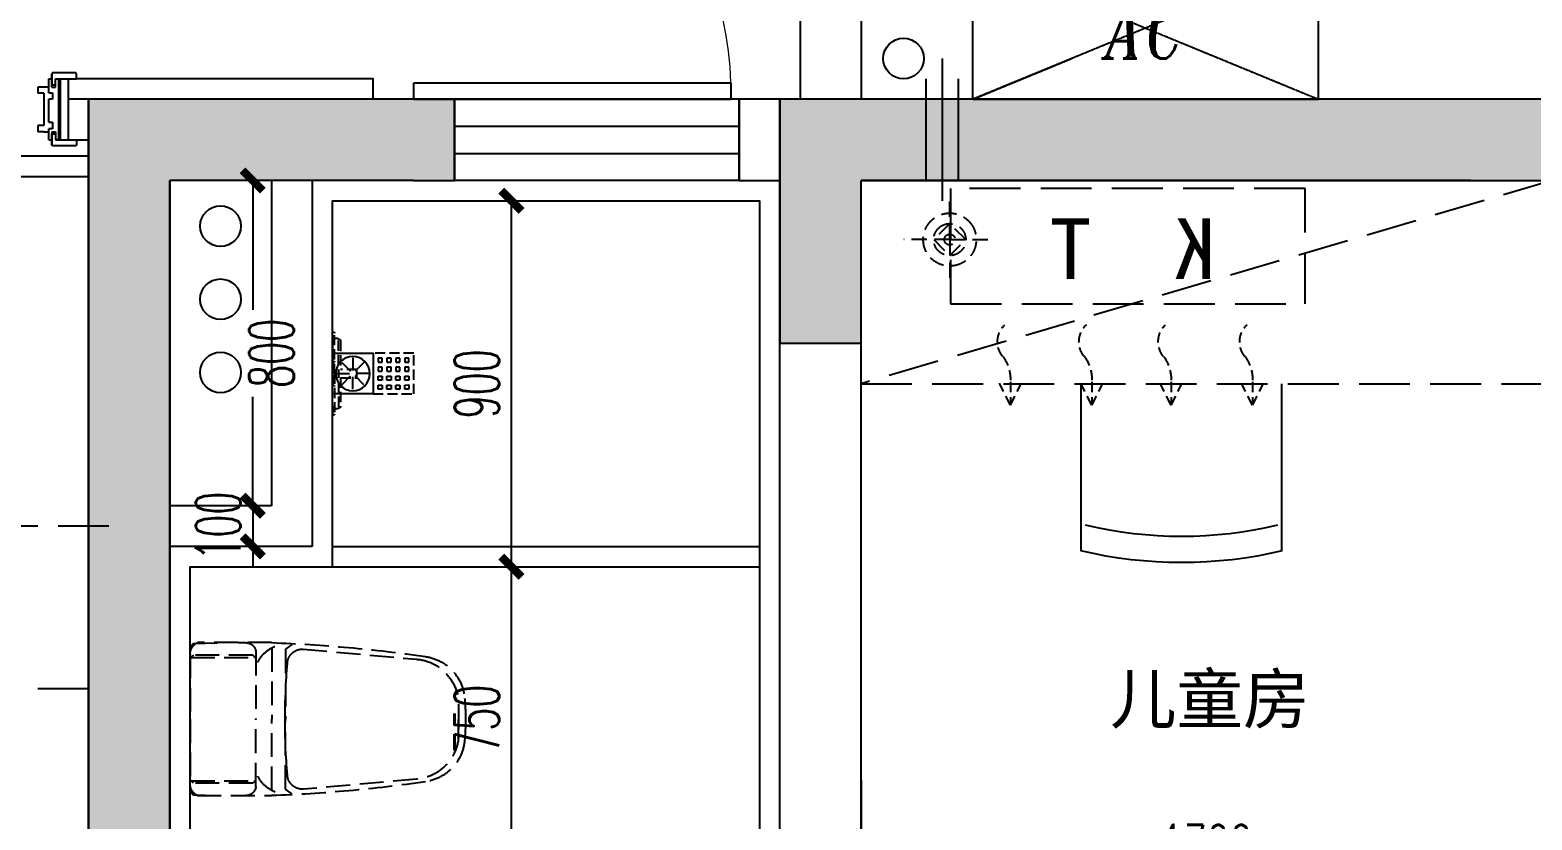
# Model space of a CAD drawing. Extents: x 184967 to 628822, y -100826 to 121332.
# Drawn here: x 397151 to 400844, y 10720 to 12664 of the extents above; entities that cross this region are included whole.
import ezdxf
from ezdxf.enums import TextEntityAlignment as Align

# ---------------------------------------------------------------- set-up
doc = ezdxf.new("R2010")
doc.units = 0
doc.header["$MEASUREMENT"] = 0
for name, pattern in [('__DASH', [0.35, 0.25, -0.1]), ('DASH', [0.35, 0.25, -0.1]), ('DASHED2', [0.375, 0.25, -0.125]), ('HIDDEN', [0.375, 0.25, -0.125])]:
    doc.linetypes.add(name, pattern=pattern)
for name, color, linetype in [('0-完成面', 47, 'Continuous'), ('0-活动家具', 55, 'Continuous'), ('E-空调', 51, 'Continuous'), ('E03-地漏', 6, 'Continuous'), ('KT', 8, 'DASH'), ('P10-固定家具', 51, 'Continuous'), ('P11-平面门套', 47, 'Continuous'), ('P11-平面门扇', 47, 'Continuous'), ('P13-文字说明', 52, 'Continuous'), ('VPIPE-废水', 31, 'TG_F'), ('VPIPE-污水', 2, 'DASH'), ('VPIPE-通气', 7, 'TG_T'), ('VPIPE-雨水', 4, 'TG_Y'), ('WALL', 145, 'Continuous'), ('WINDOW', 141, 'Continuous'), ('栏杆', 4, 'Continuous'), ('看线', 67, 'Continuous')]:
    doc.layers.add(name, color=color, linetype=linetype)
doc.layers.add('4#6#-col-2F~31F$0$COLU', color=7, linetype='Continuous', lineweight=0)
doc.layers.add('4#6#-col-2F~31F$0$COLU_HATCH', color=251, linetype='Continuous', lineweight=0)
doc.styles.add('ENGLISH', font='italict.shx')
doc.styles.add('TG_LINETYPE', font='GBXWXT', dxfattribs={"width": 0.7, "height": 3, "bigfont": 'GBCBIG'})
doc.styles.add('尺寸标注', font='txt.shx', dxfattribs={"width": 0.6, "height": 110})
doc.styles.add('文字标注', font='')
doc.styles.get('文字标注').set_extended_font_data('SimSun')
doc.linetypes.add('TG_F', pattern='A,3,-0.34,["F",TG_LINETYPE,S=0.1,R=0,X=-0.2,Y=-0.08],0', length=3.34)
doc.linetypes.add('TG_T', pattern='A,2,-0.3,["T",TG_LINETYPE,S=0.1,R=0,X=-0.23,Y=-0.1],0', length=2.3)
doc.linetypes.add('TG_Y', pattern='A,3,-0.34,["Y",TG_LINETYPE,S=0.1,R=0,X=-0.23,Y=-0.08],0', length=3.34)
doc.dimstyles.new('1-50', dxfattribs={"dimscale": 50, "dimtxt": 110, "dimasz": 1, "dimexe": 2, "dimexo": 2, "dimgap": 0.6, "dimtad": 1, "dimdec": 0, "dimrnd": 5, "dimtxsty": '尺寸标注', "dimblk": 'ARCHTICK', "dimcen": 2.5, "dimclrd": 251, "dimclre": 251, "dimclrt": 50, "dimadec": 0, "dimazin": 0, "dimtfac": 1, "dimtdec": 0, "dimtix": 1, "dimtmove": 2, "dimatfit": 3, "dimldrblk": 'DOT', "dimfxl": 0, "dimarcsym": 0})

# ---------------------------------------------------------------- blocks, each defined once
blk = doc.blocks.new('A$C45F771E5')
at = {"linetype": 'DASH', "ltscale": 250}
for p, q in [((0.00102550160399062, 409.3513456922281), (8.92933470659217, 421.6176398677542)), ((1.01831458255765, 223.8478525753016), (1.018314582674065, 393.4956126295146)), ((20.00429553250433, 423.8478525753017), (213.6609417224827, 423.8478525751271)), ((266.7361278903263, 418.9728137101046), (249.9953908509051, 406.7065195345785)), ((10.18263413538251, 391.407680940514), (2.401482614886746, 384.2809032741259)), ((1.01831458255765, 54.20009251796475), (1.01831458255765, 223.8478525753016)), ((10.18263413521345, 56.28802420683974), (2.401482614601263, 63.41480187340241)), ((0.001025501434924081, 38.34435945530021), (8.92933470630669, 26.07806527954128)), ((213.660941722308, 23.84785257223595), (20.00429553232971, 23.84785257223595))]:
    blk.add_line(p, q, dxfattribs=at)
at = {"color": 251, "linetype": 'DASH', "ltscale": 250}
for p, q in [((8.92933470659217, 421.6176398677542), (94.86496239268482, 423.8478525752342)), ((172.9881622440533, 400.4303954344265), (172.9881622440007, 223.8478525751852)), ((214.2818844082358, 410.0518634527106), (214.2818844082358, 223.8478525751852)), ((249.9953908509051, 406.7065195345785), (249.9953908508469, 223.8478525751852)), ((2.61763070590122, 385.144780722903), (171.2091870635866, 385.1447807227285)), ((164.724924087839, 391.407680940514), (10.18263413538251, 391.407680940514)), ((172.0737794267132, 383.2011186058423), (164.724924087839, 391.407680940514)), ((702.8442899930574, 279.2833265614313), (702.8442899929984, 223.8478525488442)), ((172.9881622438843, 47.26530971304345), (172.9881622440007, 223.8478525751852)), ((214.2818844081194, 37.64384169465231), (214.2818844082358, 223.8478525751852)), ((249.9953908508469, 40.98918561266802), (249.9953908508469, 223.8478525751852)), ((2.617630705732153, 62.55092442474165), (171.2091870634176, 62.55092442474165)), ((164.7249240876699, 56.28802420689792), (10.18263413521345, 56.28802420683974)), ((172.0737794265442, 64.49458654174418), (164.7249240876699, 56.28802420689792)), ((266.7361278900935, 28.7228914371419), (249.9953908508469, 40.98918561266802)), ((8.92933470630669, 26.07806527954128), (94.86496239251572, 23.84785257223595)), ((127.2302854773297, 23.84785257223595), (146.2030548807524, 23.84785257223595))]:
    blk.add_line(p, q, dxfattribs=at)
for points in [[(0.00102550160399062, 409.3513456922281), (8.92933470659217, 421.6176398677542), (94.86496239268482, 423.8478525752342)], [(214.2818844082358, 410.0518634527106), (214.2818844082358, 223.8478525751852)], [(266.7361278903263, 418.9728137101046), (249.9953908509051, 406.7065195345785), (249.9953908508469, 223.8478525751852)], [(172.0737794267132, 383.2011186058423), (164.724924087839, 391.407680940514), (10.18263413538251, 391.407680940514), (2.401482614886746, 384.2809032741259)], [(2.61763070590122, 385.144780722903), (171.2091870635866, 385.1447807227285)], [(214.2818844081194, 37.64384169465231), (214.2818844082358, 223.8478525751852)], [(266.7361278900935, 28.7228914371419), (249.9953908508469, 40.98918561266802), (249.9953908508469, 223.8478525751852)], [(172.0737794265442, 64.49458654174418), (164.7249240876699, 56.28802420689792), (10.18263413521345, 56.28802420683974), (2.401482614601263, 63.41480187340241)], [(2.617630705732153, 62.55092442474165), (171.2091870634176, 62.55092442474165)], [(0.001025501434924081, 38.34435945530021), (8.92933470630669, 26.07806527954128), (94.86496239251572, 23.84785257223595)]]:
    blk.add_lwpolyline(points, dxfattribs=at)
for points in [[(127.2302854775569, 423.8478525752342), (146.2030548809216, 423.8478525752342, -0.3754996374147732), (172.9881622440533, 400.4303954344265), (172.9881622440007, 223.8478525751852)], [(223.2102834875986, 414.5123385816113, 0.1885222321865349), (177.4524067208695, 372.1378994287807, -15.47106242147901)], [(249.1720840398047, 223.8478525751852, 0.01994155661742737), (255.0831698799448, 77.60918515224077, 0.4066722464521865), (296.4607791803137, 40.63386732225374), (593.525538256613, 67.18109501083313, 0.3883429625207723), (702.8442899929984, 186.704778586646), (702.8442899929984, 260.9909265198017, 0.3883429624818031), (593.5255382728024, 380.5146100941678), (296.4607791803137, 407.0618378247599)], [(127.2302854773297, 23.84785257223595), (146.2030548807524, 23.84785257223595, 0.3754996374147732), (172.9881622438843, 47.26530971304345), (172.9881622440007, 223.8478525751852)], [(223.2102834874822, 33.183366565868, -0.1885222321865349), (177.452406720753, 75.55780571846591, 15.47106242147901)]]:
    blk.add_lwpolyline(points, format="xyb", dxfattribs=at)
at = {"linetype": 'DASH', "ltscale": 250}
for centre, radius, start, end in [((34.77285025132005, 393.4956126295146), 33.75453566864599, 115.9462643292939, 180.0000000033351), ((81.54727861517506, -3282.670467726673), 3708.872076290801, 81.71209102201253, 87.9586362328264), ((598.8737855585706, 268.7202549612136), 120, 4.708614871515087, 81.7120910220123), ((-47.97566272504196, 215.4416321999431), 769.0399220295711, 0.62630108548336, 4.708614871515087), ((-47.97566272492553, 232.2540728983275), 769.0399220295761, 355.2913851290503, 359.373698914515), ((598.8737855592183, 178.975450143445), 120, 278.2879089717577, 355.2913851290503), ((34.77285025132005, 54.20009251796475), 33.7545356685915, 180.0000000033351, 244.0537356707062), ((81.54727901306143, 3730.366172811302), 3708.87207621372, 272.0413637610987, 278.2879089717581)]:
    blk.add_arc(centre, radius, start, end, dxfattribs=at)
at = {"color": 251, "linetype": 'DASH', "ltscale": 250}
for centre, radius, start, end in [((146.2030548809216, 396.8205953501654), 27.02725722512696, 7.675444633609972, 90), ((254.5271080249513, 334.802030780469), 85.64155923862576, 111.4490195279883, 154.1539204120492), ((294.7431819340272, 367.3442543554702), 39.75470509197115, 87.52377194218319, 176.0446162020167), ((2084.739244785531, 222.8915346462657), 1835.567409863138, 175.4004868372702, 179.970149295022), ((2084.739244355904, 224.8041704823966), 1835.567409433512, 180.0298507088602, 184.599513163269), ((146.2030548807524, 50.8751097973047), 27.02725722512696, 270, 352.3245553597796), ((254.5271080248349, 112.8936743668357), 85.64155923862576, 205.8460795909292, 248.5509804720116), ((294.7431819339108, 80.35145079177639), 39.75470509207925, 183.9553837979833, 272.4762280311253)]:
    blk.add_arc(centre, radius, start, end, dxfattribs=at)
blk = doc.blocks.new('deng')
at = {"color": 250, "linetype": 'DASHED2', "ltscale": 300}
for p, q in [((1628282.743053535, -1554872.866509916), (1628282.743053535, -1554652.270308289)), ((1628282.743053535, -1554794.155024181), (1628204.0315678, -1554872.866509916)), ((1628361.454539269, -1554872.866509916), (1628282.743053535, -1554794.155024181)), ((1628282.743053535, -1554872.866509916), (1628056.05881967, -1554872.866509916)), ((1628204.0315678, -1554872.866509916), (1628282.743053535, -1554951.577995651)), ((1628282.743053535, -1554872.866509916), (1628282.743053535, -1555092.746210995)), ((1628282.743053535, -1554951.577995651), (1628361.454539269, -1554872.866509916)), ((1628282.743053535, -1554872.866509916), (1628496.717470927, -1554872.866509916))]:
    blk.add_line(p, q, dxfattribs=at)
for major_axis, ratio, start_param, end_param in [((-55.65742532045987, 55.65742532045989), 0.9999999999969932, 4.71238898038482, 10.99557428756441), ((-26.4394873578456, -1.388866266762292), 0.9999999999757856, 4.701327179111829, 10.98451248629141)]:
    blk.add_ellipse((1628282.743053535, -1554872.866509916), major_axis=major_axis, ratio=ratio, start_param=start_param, end_param=end_param, dxfattribs=at)
blk.add_open_spline([(1628374.90000942, -1554780.70955403), (1628371.321232587, -1554777.130777197), (1628367.533766648, -1554773.760711432), (1628356.884107929, -1554765.342566018), (1628349.686129, -1554760.719645915), (1628334.52738818, -1554752.963727866), (1628326.56699828, -1554749.830920247), (1628310.188160586, -1554745.175239434), (1628301.770114724, -1554743.652480489), (1628284.798226433, -1554742.275274672), (1628276.244800488, -1554742.420861596), (1628259.329612184, -1554744.374855625), (1628250.968264917, -1554746.18321478), (1628234.757356486, -1554751.393602085), (1628226.908193131, -1554754.795502374), (1628212.022181858, -1554763.062808851), (1628204.985699236, -1554767.928012163), (1628191.994480134, -1554778.93573283), (1628186.040062454, -1554785.07798006), (1628175.440990448, -1554798.404696108), (1628170.79659622, -1554805.588837893), (1628162.99544544, -1554820.724350258), (1628159.838880327, -1554828.675349417), (1628155.134309485, -1554845.040211201), (1628153.586419204, -1554853.453672239), (1628152.158537761, -1554870.421372219), (1628152.278581637, -1554878.97519478), (1628154.182054505, -1554895.896142717), (1628155.965436787, -1554904.262852858), (1628161.127391546, -1554920.489248363), (1628164.50583735, -1554928.348535537), (1628172.728654083, -1554943.259168421), (1628177.572823227, -1554950.31014823), (1628188.541700194, -1554963.334180866), (1628194.666138845, -1554969.306914089), (1628207.961144328, -1554979.945735322), (1628215.131384905, -1554984.61156226), (1628230.243533843, -1554992.457876203), (1628238.185071357, -1554995.638170663), (1628254.535811298, -1555000.391589581), (1628262.944612483, -1555001.964597393), (1628279.907972842, -1555003.443141729), (1628288.462115742, -1555003.348641971), (1628305.388672418, -1555001.495707238), (1628313.760670823, -1554999.737317733), (1628330.002408703, -1554994.623841553), (1628337.871749612, -1554991.268880361), (1628352.806871141, -1554983.090626699), (1628359.872285258, -1554978.26753492), (1628372.929015286, -1554967.337599468), (1628378.92001079, -1554961.231024011), (1628389.598486379, -1554947.967847652), (1628394.285704418, -1554940.811572224), (1628402.177111555, -1554925.722921475), (1628405.381107001, -1554917.790916424), (1628410.183331607, -1554901.454444135), (1628411.781442923, -1554893.050377788), (1628413.310636967, -1554876.091508321), (1628413.241682171, -1554867.537121366), (1628411.439302096, -1554850.605106893), (1628409.705921047, -1554842.227894882), (1628404.640969045, -1554825.970959462), (1628401.309522384, -1554818.091634993), (1628393.175904723, -1554803.132158004), (1628388.37393332, -1554796.052372585), (1628380.388246329, -1554786.454710834), (1628377.708359482, -1554783.517904093), (1628374.90000942, -1554780.70955403)], degree=3, knots=[3.141592653589664, 3.141592653589664, 3.141592653589664, 3.141592653589664, 3.258093143385254, 3.258093143385254, 3.454069406367085, 3.454069406367085, 3.650045669348916, 3.650045669348916, 3.846021932330748, 3.846021932330748, 4.041998195312579, 4.041998195312579, 4.237974458294411, 4.237974458294411, 4.433950721276243, 4.433950721276243, 4.629926984258074, 4.629926984258074, 4.825903247239906, 4.825903247239906, 5.021879510221738, 5.021879510221738, 5.21785577320357, 5.21785577320357, 5.413832036185402, 5.413832036185402, 5.609808299167233, 5.609808299167233, 5.805784562149065, 5.805784562149065, 6.001760825130897, 6.001760825130897, 6.197737088112729, 6.197737088112729, 6.393713351094561, 6.393713351094561, 6.589689614076392, 6.589689614076392, 6.785665877058224, 6.785665877058224, 6.981642140040056, 6.981642140040056, 7.177618403021888, 7.177618403021888, 7.373594666003719, 7.373594666003719, 7.569570928985551, 7.569570928985551, 7.765547191967383, 7.765547191967383, 7.961523454949215, 7.961523454949215, 8.157499717931046, 8.157499717931046, 8.353475980912878, 8.353475980912878, 8.54945224389471, 8.54945224389471, 8.745428506876541, 8.745428506876541, 8.941404769858373, 8.941404769858373, 9.137381032840205, 9.137381032840205, 9.333357295822037, 9.333357295822037, 9.424777960769251, 9.424777960769251, 9.424777960769251, 9.424777960769251], dxfattribs=at)
blk = doc.blocks.new('dawdsfds')
at = {"ltscale": 500}
for p, q in [((-223545.947689596, -57062.6192949742, -4141.938608979006), (-223134.8256007949, -57062.61929507025, -4141.938608979006)), ((-223545.947689596, -57555.47482164921, -4141.938608979006), (-223134.8256009942, -57555.4748217442, -4141.938608979006))]:
    blk.add_line(p, q, dxfattribs=at)
for centre, radius, start, end in [((-224180.9939929949, -57310.11929482618, -4141.938608979006), 1075.04630350759, 346.6898200161614, 13.31017995957376), ((-224184.4425968951, -57310.11929482525, -4141.938608979006), 1014.32824072812, 346.543480905311, 13.45651908417373)]:
    blk.add_arc(centre, radius, start, end, dxfattribs=at)
blk = doc.blocks.new('dfgdf')
at = {"linetype": 'DASH', "ltscale": 100}
for p, q in [((78687.68891884388, 2714.935196453684), (78707.68891882898, 2714.935196696178)), ((78687.68891930641, 2674.93519646486), (78687.68891884388, 2714.935196453684)), ((78707.68891882898, 2714.935196696178), (78707.68891929151, 2674.935196685001)), ((78697.4817121354, 2659.935196574406), (78597.47417833182, 2659.935195414211)), ((78611.10333409128, 2667.935195583014), (78611.10333415322, 2661.935195575563)), ((78612.68891937919, 2669.935195597682), (78612.68891937964, 2669.891789696041)), ((78687.68891930641, 2674.93519646486), (78617.68891930647, 2674.93519565554)), ((78697.4817121354, 2659.935196574406), (78797.48924594643, 2659.935197727035)), ((78777.68891929896, 2674.935197509221), (78707.68891929902, 2674.935196696177)), ((78782.68891936427, 2669.935197563355), (78782.68891936474, 2669.891791661714)), ((78784.2745046985, 2667.935197585473), (78784.27450477533, 2661.935197578023)), ((78595.88859303648, 2657.935195407111), (78595.88859304055, 2656.93519539966)), ((78618.47417838222, 2654.935195657054), (78597.47417838968, 2654.935195414211)), ((78618.47417838222, 2654.935195657054), (78666.70617240763, 2654.9351962148)), ((78668.70617235804, 2657.935196249142), (78668.70617236957, 2656.935196245417)), ((78726.25725196647, 2657.935196914572), (78726.25725196316, 2656.935196903396)), ((78776.48924600429, 2654.935197484193), (78728.25725199378, 2654.935196937739)), ((78776.48924600429, 2654.935197484193), (78797.48924600423, 2654.935197727035)), ((78799.48924595462, 2657.935197761377), (78799.48924597372, 2656.935197753926))]:
    blk.add_line(p, q, dxfattribs=at)
at = {"color": 250, "linetype": 'DASH', "ltscale": 100}
for p, q in [((78676.03410144037, 2669.935196326326), (78612.68891937172, 2669.935195608858)), ((78707.68891936427, 2669.935196699902), (78687.68891937919, 2669.935196479761)), ((78718.92932261412, 2669.93519681492), (78782.27450469023, 2669.935197547406))]:
    blk.add_line(p, q, dxfattribs=at)
at = {"color": 251, "linetype": 'DASH', "ltscale": 100}
blk.add_line((78668.70617236957, 2656.935196245417), (78726.25725196316, 2656.935196903396), dxfattribs=at)
at = {"linetype": 'DASH', "ltscale": 100}
blk.add_lwpolyline([(78747.68892127744, 2754.935196763116), (78647.68892127744, 2754.935195607577), (78647.68892012196, 2854.935195607577), (78747.6889201219, 2854.935196763116)], close=True, dxfattribs=at)
at = {"color": 250, "linetype": 'DASH', "ltscale": 100}
for points in [[(78659.68892037628, 2832.919650884556), (78669.68892037628, 2832.919651000157), (78669.68892026077, 2842.919651000157), (78659.68892026079, 2842.919650884672)], [(78659.68892063052, 2810.919650884672), (78669.68892063058, 2810.919651000157), (78669.68892051492, 2820.919651000157), (78659.68892051496, 2820.919650884673)], [(78681.68892037633, 2832.919651138924), (78691.68892037633, 2832.919651254409), (78691.68892026077, 2842.919651254408), (78681.68892026077, 2842.919651138924)], [(78681.68892063058, 2810.919651138924), (78691.68892063058, 2810.919651254408), (78691.68892051504, 2820.919651254408), (78681.68892051496, 2820.919651138924)], [(78713.68892037633, 2832.919651508659), (78703.68892037633, 2832.919651393059), (78703.68892026077, 2842.919651393059), (78713.68892026079, 2842.919651508659)], [(78713.68892063062, 2810.919651508659), (78703.68892063058, 2810.919651393059), (78703.68892051496, 2820.919651393058), (78713.68892051504, 2820.919651508659)], [(78735.68892037633, 2832.919651762911), (78725.68892037633, 2832.919651647309), (78725.68892026079, 2842.91965164731), (78735.68892026079, 2842.919651762793)], [(78735.68892063058, 2810.919651762795), (78725.68892063058, 2810.91965164731), (78725.68892051496, 2820.91965164731), (78735.68892051496, 2820.919651762793)], [(78659.68892088477, 2788.919650884673), (78669.68892088471, 2788.919651000157), (78669.68892076927, 2798.919651000157), (78659.68892076919, 2798.919650884673)], [(78659.68892113872, 2766.935195746111), (78669.68892113867, 2766.935195861712), (78669.68892102319, 2776.935195861713), (78659.68892102319, 2776.935195746228)], [(78681.68892088477, 2788.919651138924), (78691.68892088477, 2788.919651254408), (78691.68892076919, 2798.919651254408), (78681.68892076929, 2798.919651138924)], [(78681.68892113867, 2766.935196000479), (78691.68892113867, 2766.935196115964), (78691.68892102319, 2776.935196115963), (78681.68892102313, 2776.935196000481)], [(78713.68892088477, 2788.919651508659), (78703.68892088477, 2788.919651393058), (78703.68892076923, 2798.919651393058), (78713.68892076923, 2798.91965150866)], [(78713.68892113867, 2766.935196370214), (78703.68892113867, 2766.935196254614), (78703.68892102319, 2776.935196254614), (78713.68892102319, 2776.935196370214)], [(78735.68892088477, 2788.919651762793), (78725.68892088477, 2788.91965164731), (78725.68892076923, 2798.91965164731), (78735.68892076923, 2798.919651762795)], [(78735.68892113867, 2766.935196624349), (78725.68892113867, 2766.935196508748), (78725.68892102319, 2776.935196508865), (78735.68892102319, 2776.935196624349)]]:
    blk.add_lwpolyline(points, close=True, dxfattribs=at)
at = {"linetype": 'DASH', "ltscale": 100}
for centre, radius, start, end in [((78597.88859301413, 2657.935195430277), 1.999999999999999, 90.00000066034058, 180.0000006636755), ((78613.10333408372, 2667.935195621081), 1.999999999999999, 90.00000066367562, 180.0000006636755), ((78613.1033341531, 2661.935195613632), 1.999999999999999, 180.0000006636755, 270.0000006636756), ((78617.68891936427, 2669.935195659149), 4.999999999999999, 90.00000066034058, 180.0000006636755), ((78617.68891937906, 2669.935195659149), 4.999999999999999, 90.00000066367562, 180.0000006636755), ((78666.70617237294, 2657.935196233426), 1.999999999999999, 6.636756077999999e-07, 90.00000066034058), ((78728.25725195152, 2657.935196937739), 1.999999999999999, 90.00000066034058, 180.0000006636755), ((78777.68891936421, 2669.935197509222), 4.999999999999999, 6.636756077999999e-07, 90.00000066034058), ((78782.27450470594, 2667.935197577091), 1.999999999999999, 6.636756077999999e-07, 90.00000066034058), ((78782.27450477533, 2661.935197569758), 1.999999999999999, 270.0000006603405, 6.636756077999999e-07), ((78797.48924597699, 2657.93519773821), 1.999999999999999, 6.636756077999999e-07, 90.00000066034058), ((78597.888593048, 2656.935195441453), 1.999999999999999, 180.0000006636755, 270.0000006636756), ((78666.70617238447, 2656.935196225975), 1.999999999999999, 270.0000006603405, 6.636756077999999e-07), ((78728.2572519855, 2656.935196937739), 1.999999999999999, 180.0000006636755, 270.0000006603405), ((78797.48924596622, 2656.935197749386), 1.999999999999999, 270.0000006603405, 6.636756077999999e-07)]:
    blk.add_arc(centre, radius, start, end, dxfattribs=at)
blk = doc.blocks.new('A$C76680096')
at = {"color": 250, "ltscale": 10}
for p, q in [((22.77638892431792, 77.22383016908492), (44.35884866071865, 55.64137043268421)), ((50, 88.50021909340285), (50, 57.97801182488909)), ((77.2236110757403, 77.2238301690267), (55.64115133939775, 55.64137043268421)), ((11.5, 50.00021909340286), (42.02220726851374, 50.00021909340286)), ((22.77638892443434, 22.77660801760435), (44.35884866071865, 44.35906775388867)), ((50, 11.50021909340285), (50, 42.02242636168374)), ((77.22361107562388, 22.77660801766256), (55.64115133939775, 44.35906775388867)), ((88.49999999999999, 50.00021909340286), (57.97779273160267, 50.00021909340286))]:
    blk.add_line(p, q, dxfattribs=at)
blk.add_lwpolyline([(0, 0.0002190934028476), (100, 0.0002190934028476), (100, 100.0002190934028), (0, 100.0002190934028)], close=True)
blk.add_circle((50, 50.00021909340286), 42)
blk = doc.blocks.new('_ArchTick')
at = {"color": 0, "linetype": 'ByBlock', "const_width": 0.4}
blk.add_lwpolyline([(-0.5, -0.5), (0.5, 0.5)], dxfattribs=at)
blk = doc.blocks.new('*D1098')
at = {"layer": 'Defpoints', "color": 0, "linetype": 'ByBlock', "transparency": 16777216}
for p in [(397744.4121762018, 11493.38177059001), (397698.2769706547, 11393.38177059001), (397744.4121762018, 11393.38177059001)]:
    blk.add_point(p, dxfattribs=at)
at = {"layer": 'WALL', "color": 251, "lineweight": -2, "transparency": 16777216}
for p, q in [((397698.2769706547, 11493.38177059001), (397698.2769706547, 11543.38177059001)), ((397698.2769706547, 11493.38177059001), (397598.2769706547, 11493.38177059001)), ((397698.2769706547, 11493.38177059001), (397698.2769706547, 11393.38177059001)), ((397698.2769706547, 11393.38177059001), (397598.2769706547, 11393.38177059001)), ((397698.2769706547, 11393.38177059001), (397698.2769706547, 11343.38177059001))]:
    blk.add_line(p, q, dxfattribs=at)
at = {"layer": 'WALL', "color": 251, "linetype": 'ByBlock', "lineweight": -2, "transparency": 16777216, "xscale": 50, "yscale": 50, "zscale": 50}
for p, rotation in [((397698.2769706547, 11493.38177059001), 270), ((397698.2769706547, 11393.38177059001), 90)]:
    blk.add_blockref('_ArchTick', p, dxfattribs=dict(at, rotation=rotation))
at = {"layer": 'WALL', "color": 50, "linetype": 'ByBlock', "transparency": 16777216, "insert": (397613.2769706547, 11443.38177059008), "char_height": 110, "attachment_point": 5, "rotation": 90, "style": '尺寸标注'}
blk.add_mtext('100', dxfattribs=at)
blk = doc.blocks.new('_Dot')
at = {"color": 0, "linetype": 'ByBlock', "lineweight": -2}
blk.add_line((-0.5, 0), (-1, 0), dxfattribs=at)
at = {"color": 0, "linetype": 'ByBlock', "const_width": 0.5}
blk.add_lwpolyline([(-0.25, 0, 1), (0.25, 0, 1)], format="xyb", close=True, dxfattribs=at)
blk = doc.blocks.new('*D1099')
at = {"layer": 'Defpoints', "color": 0, "linetype": 'ByBlock', "transparency": 16777216}
for p in [(397698.2769712307, 12293.38166630642), (397698.2769706547, 12293.38166630642), (397744.4121762018, 11493.38177059001)]:
    blk.add_point(p, dxfattribs=at)
at = {"layer": 'WALL', "color": 251, "lineweight": -2, "transparency": 16777216}
for p, q in [((397698.2769706547, 12293.38166630642), (397598.2769706547, 12293.38166630642)), ((397698.2769706547, 12293.38166630642), (397698.2769706547, 11975.38171844821)), ((397698.2769706547, 11493.38177059001), (397698.2769706547, 11761.38171844821)), ((397698.2769706547, 11493.38177059001), (397598.2769706547, 11493.38177059001))]:
    blk.add_line(p, q, dxfattribs=at)
at = {"layer": 'WALL', "color": 251, "linetype": 'ByBlock', "lineweight": -2, "transparency": 16777216, "xscale": 50, "yscale": 50, "zscale": 50}
for p, rotation in [((397698.2769706547, 12293.38166630642), 90), ((397698.2769706547, 11493.38177059001), 270)]:
    blk.add_blockref('_ArchTick', p, dxfattribs=dict(at, rotation=rotation))
at = {"layer": 'WALL', "color": 50, "linetype": 'ByBlock', "transparency": 16777216, "insert": (397744.4121762018, 11868.38171844828), "char_height": 110, "attachment_point": 5, "rotation": 90, "style": '尺寸标注'}
blk.add_mtext('800', dxfattribs=at)
blk = doc.blocks.new('*D1102')
at = {"layer": 'Defpoints', "color": 0, "linetype": 'ByBlock', "transparency": 16777216}
for p in [(397894.4121761633, 11343.38177059001), (398334.6045455187, 11343.38177059001), (398044.4121756779, 10593.38166654756)]:
    blk.add_point(p, dxfattribs=at)
at = {"layer": 'WALL', "color": 251, "lineweight": -2, "transparency": 16777216}
for p, q in [((398084.6045455187, 11343.38177059001), (398434.6045455187, 11343.38177059001)), ((398334.6045455187, 10593.38166654756), (398334.6045455187, 11343.38177059001)), ((398144.4121756779, 10593.38166654756), (398434.6045455187, 10593.38166654756))]:
    blk.add_line(p, q, dxfattribs=at)
at = {"layer": 'WALL', "color": 251, "linetype": 'ByBlock', "lineweight": -2, "transparency": 16777216, "xscale": 50, "yscale": 50, "zscale": 50}
for p, rotation in [((398334.6045455187, 11343.38177059001), 90), ((398334.6045455187, 10593.38166654756), 270)]:
    blk.add_blockref('_ArchTick', p, dxfattribs=dict(at, rotation=rotation))
at = {"layer": 'WALL', "color": 50, "linetype": 'ByBlock', "transparency": 16777216, "insert": (398249.6045455187, 10968.38171856885), "char_height": 110, "attachment_point": 5, "rotation": 90, "style": '尺寸标注'}
blk.add_mtext('750', dxfattribs=at)
blk = doc.blocks.new('*D1103')
at = {"layer": 'Defpoints', "color": 0, "linetype": 'ByBlock', "transparency": 16777216}
for p in [(397894.4121777426, 12243.38166614479), (398334.6045455187, 12243.38166614479), (397894.4121761633, 11343.38177059001)]:
    blk.add_point(p, dxfattribs=at)
at = {"layer": 'WALL', "color": 251, "lineweight": -2, "transparency": 16777216}
for p, q in [((398084.6045455187, 12243.38166614479), (398434.6045455187, 12243.38166614479)), ((398334.6045455187, 11343.38177059001), (398334.6045455187, 12243.38166614479)), ((398084.6045455187, 11343.38177059001), (398434.6045455187, 11343.38177059001))]:
    blk.add_line(p, q, dxfattribs=at)
at = {"layer": 'WALL', "color": 251, "linetype": 'ByBlock', "lineweight": -2, "transparency": 16777216, "xscale": 50, "yscale": 50, "zscale": 50}
for p, rotation in [((398334.6045455187, 12243.38166614479), 90), ((398334.6045455187, 11343.38177059001), 270)]:
    blk.add_blockref('_ArchTick', p, dxfattribs=dict(at, rotation=rotation))
at = {"layer": 'WALL', "color": 50, "linetype": 'ByBlock', "transparency": 16777216, "insert": (398249.6045455187, 11793.38171836747), "char_height": 110, "attachment_point": 5, "rotation": 90, "style": '尺寸标注'}
blk.add_mtext('900', dxfattribs=at)
blk = doc.blocks.new('*D1105')
at = {"layer": 'Defpoints', "color": 0, "linetype": 'ByBlock', "transparency": 16777216}
for p in [(400894.412071513, 11793.38166701133), (399194.4121756642, 11043.38166653425), (399194.4121756642, 10568.43795974349)]:
    blk.add_point(p, dxfattribs=at)
at = {"layer": 'WALL', "color": 251, "lineweight": -2, "transparency": 16777216}
for p, q in [((399194.4121756642, 10818.43795974349), (399194.4121756642, 10468.43795974349)), ((400894.412071513, 10818.43795974349), (400894.412071513, 10468.43795974349)), ((400894.412071513, 10568.43795974349), (399194.4121756642, 10568.43795974349))]:
    blk.add_line(p, q, dxfattribs=at)
at = {"layer": 'WALL', "color": 251, "linetype": 'ByBlock', "lineweight": -2, "transparency": 16777216, "xscale": 50, "yscale": 50, "zscale": 50, "rotation": 180}
blk.add_blockref('_ArchTick', (399194.4121756642, 10568.43795974349), dxfattribs=at)
at = {"layer": 'WALL', "color": 251, "linetype": 'ByBlock', "lineweight": -2, "transparency": 16777216, "xscale": 50, "yscale": 50, "zscale": 50}
blk.add_blockref('_ArchTick', (400894.412071513, 10568.43795974349), dxfattribs=at)
at = {"layer": 'WALL', "color": 50, "linetype": 'ByBlock', "transparency": 16777216, "insert": (400044.4121235886, 10653.43795974349), "char_height": 110, "attachment_point": 5, "style": '尺寸标注'}
blk.add_mtext('1700', dxfattribs=at)
blk = doc.blocks.new('A$C0EE42455')
at = {"color": 251, "linetype": 'HIDDEN', "ltscale": 100}
for p, q in [((147.264191789669, 652.0607627186691), (120.0874453488796, 598.309093523625)), ((147.264191789669, 652.0607627186691), (174.4409382091835, 598.3090935127984)), ((147.2641917782603, 594.7098103198805), (147.264191789669, 652.0607627186691)), ((347.5784628326364, 652.060762678826), (320.4017163918761, 598.3090934837819)), ((347.5784628212277, 594.7098102800373), (347.5784628326364, 652.060762678826)), ((347.5784628326364, 652.060762678826), (374.7552092521801, 598.3090934729553)), ((542.4852946383471, 652.0607626400597), (515.3085481975577, 598.3090934450156)), ((542.4852946269384, 594.709810241271), (542.4852946383471, 652.0607626400597)), ((542.4852946383471, 652.0607626400597), (569.6620410578616, 598.309093434189)), ((742.75074962707, 652.0607626002165), (715.5740031862806, 598.3090934051725)), ((742.7507496156613, 594.7098102014279), (742.75074962707, 652.0607626002165)), ((742.75074962707, 652.0607626002165), (769.9274960465846, 598.3090933943749))]:
    blk.add_line(p, q, dxfattribs=at)
at = {"linetype": 'DASH', "ltscale": 500}
blk.add_lwpolyline([(1.253149821422994e-05, 402.4567850621825), (872.0000125314982, 402.4567848887527), (872.0000124753278, 119.4567848887527), (1.247521140612662e-05, 119.4567850621825)], close=True, dxfattribs=at)
at = {"color": 251, "linetype": 'HIDDEN', "ltscale": 100}
for centre, radius, start, end in [((48.10442365001654, 590.0937517051352), 99.26715273634173, 324.4056122866276, 2.665293403535049), ((248.4186946930131, 590.0937516652921), 99.26715273634173, 324.4056122866276, 2.665293403535049), ((443.3255264986947, 590.0937516265258), 99.26715273634173, 324.4056122866276, 2.665293403535049), ((643.5909814873012, 590.0937515866826), 99.26715273634173, 324.4056122866276, 2.665293403535049), ((172.4955961538071, 495.9700320264092), 56.81734646199575, 140.2307047756092, 227.1069044172098), ((372.809867196891, 495.970031986566), 56.81734646199575, 140.2307047756092, 227.1069044172098), ((567.7166990024853, 495.9700319477997), 56.81734646199575, 140.2307047756092, 227.1069044172098), ((767.9821539912082, 495.9700319079566), 56.81734646199575, 140.2307047756092, 227.1069044172098)]:
    blk.add_arc(centre, radius, start, end, dxfattribs=at)
at = {"color": 251, "ltscale": 200, "insert": (652.2638040411111, 192.0861962859344), "char_height": 150, "attachment_point": 1, "rotation": 179.99999998860406, "style": '文字标注'}
blk.add_mtext('K  T', dxfattribs=at)
blk = doc.blocks.new('A$C66E365A4')
at = {"layer": '栏杆'}
for p, q in [((0, 0), (0, -350)), ((-40, -50), (-40, -300)), ((40, -50), (40, -300))]:
    blk.add_line(p, q, dxfattribs=at)
blk = doc.blocks.new('$WINLIB2D$00000001')
at = {"color": 0}
for points in [[(-0.4999999999999964, 0.5000000000000142), (-0.4999999999999964, -0.4999999999999858)], [(-0.4999999999999964, 0.5000000000000142), (0.5000000000000036, 0.5000000000000142)], [(0.5000000000000036, -0.4999999999999858), (0.5000000000000036, 0.5000000000000142)], [(0.5000000000000036, 0.1666666666666714), (-0.4999999999999964, 0.1666666666666714)], [(0.5000000000000036, -0.1666666666666572), (-0.4999999999999964, -0.1666666666666572)], [(-0.4999999999999964, -0.4999999999999858), (0.5000000000000036, -0.4999999999999858)]]:
    blk.add_lwpolyline(points, dxfattribs=at)
blk = doc.blocks.new('$DorLib2D$00000001')
for p, q in [((0.45, 0.975), (0.5000000000000002, 0.975)), ((0.45, 0), (0.45, 0.975)), ((0.5, 0), (0.5, 0.975)), ((0.5, 0), (0.45, 0))]:
    blk.add_line(p, q)
at = {"lineweight": 13}
blk.add_arc((0.475, 0), 0.975, 91.46928358135379, 180, dxfattribs=at)
blk = doc.blocks.new('awrtt')
at = {"layer": 'KT', "linetype": 'DASH'}
for p, q in [((195123.3395661743, -20712.86994888837), (194273.3395661745, -20712.86994888837)), ((194273.3395661743, -20712.86994888837), (194516.1967090313, -20812.86994888837)), ((195123.3395661743, -20712.86994888837), (194273.3395661745, -21062.86994888837)), ((194273.3395661745, -21062.86994888837), (194273.3395661745, -20712.86994888837)), ((194273.3395661745, -20712.86994888837), (195123.3395661743, -21062.86994888837)), ((194880.482423317, -20812.86994888837), (195123.3395661743, -20712.86994888837)), ((195123.3395661743, -21062.86994888837), (195123.3395661743, -20712.86994888837)), ((195123.3395661743, -21062.86994888837), (195123.3395661743, -20712.86994888837)), ((194273.3395661743, -21062.86994888837), (194516.1967090313, -20962.86994888837)), ((194880.482423317, -20962.86994888837), (195123.3395661743, -21062.86994888837)), ((194273.3395661745, -21062.86994888837), (195123.3395661743, -21062.86994888837))]:
    blk.add_line(p, q, dxfattribs=at)
at = {"layer": 'KT', "linetype": 'DASH', "style": 'ENGLISH', "width": 0.75}
blk.add_text('AC', height=150, dxfattribs=at).set_placement((194698.3395661743, -20887.86994888837), align=Align.MIDDLE_CENTER)
blk = doc.blocks.new('*U900')
at = {"layer": 'P11-平面门套', "ltscale": 200}
for p, q in [((26.99967091501458, 164.9996789016295), (34.99967091501458, 164.9996789016295)), ((26.99967091495637, 130.7825168054551), (26.99967091495637, 164.9996789016295)), ((36.59967091499129, 179.9996789016295), (34.99967091501458, 178.3996789015364)), ((34.99967091501458, 178.3996789015364), (34.99967091501458, 149.9996789016295)), ((34.99967091548024, 144.9996789016295), (34.99967091548024, 176.9548870818689)), ((34.99967091501458, 149.9996789016295), (42.99967091524741, 149.9996789016295)), ((93.39967091503786, 179.9996789016295), (36.59967091499129, 179.9996789016295)), ((42.99967091524741, 149.9996789016295), (43.99967091524741, 150.9996789016295)), ((43.99967091524741, 144.9996789016295), (43.99967091513099, 164.9996789016295)), ((43.99967091513099, 164.9996789016295), (94.99967091501458, 164.9996789016295)), ((51.99967090017162, 14.99967890154258), (51.99967091501458, 164.9996789016295)), ((51.99967091501458, 164.9996789016295), (51.99967090017162, 14.99967890154258)), ((54.99967091501458, 164.9996789016295), (54.99967090017162, 14.99967890154258)), ((94.99967091501458, 178.3996789015364), (93.39967091503786, 179.9996789016295)), ((94.99967091501458, 164.9996789016295), (94.99967091501458, 178.3996789015364)), ((-0.000329085043631494, 144.9996787356213), (-0.0003290869644843042, 129.9996787337586)), ((26.99967091495637, 144.9996787342243), (-0.0003290849854238331, 144.9996787339915)), ((14.99967091297731, 129.9996787337586), (-0.0003290870226919651, 129.9996787337586)), ((26.99967091489816, 144.9996787337586), (14.99967091495637, 144.9996787337586)), ((14.99967091297731, 129.9996787337586), (14.99967090401333, 49.99967906941347)), ((26.99967091495637, 130.7825168054551), (35.99967091495637, 130.7825168054551)), ((26.99967090011341, 58.39798153392658), (26.99967090011341, 114.7825168054551)), ((35.99967091495637, 114.7825168054551), (26.99967090011341, 114.7825168054551)), ((34.99967091524741, 144.9996789016295), (43.99967091524741, 144.9996789016295)), ((35.99967091495637, 130.7825168054551), (35.99967091495637, 114.7825168054551)), ((-0.0003290960448794067, 49.99967906941347), (-0.0003290979657322168, 34.99967906964631)), ((14.99967090401333, 49.99967906941347), (-0.0003290960448794067, 49.99967906941347)), ((26.99967090011341, 58.39798153392658), (35.99967090011341, 58.39798153392658)), ((26.99967090011341, 14.99967890154258), (26.99967090011341, 42.39798153392658)), ((35.99967090011341, 42.39798153392658), (26.99967090011341, 42.39798153392658)), ((35.99967090011341, 58.39798153392658), (35.99967090011341, 42.39798153392658)), ((14.99967090209248, 34.99967906964631), (-0.0003290979657322168, 34.99967906964631)), ((14.99967090209248, 34.99967906964631), (14.99967090209248, 34.99967906964631)), ((14.99967090209248, 34.99967906964631), (26.99967090209248, 34.99967906964631)), ((26.99967090011341, 14.99967890154258), (34.99967090011341, 14.99967890154258)), ((34.99967090063728, 34.99967890154258), (34.99967090069549, 1.599678901402882)), ((34.99967090040445, 34.99967890154258), (43.99967090040445, 34.99967890154258)), ((34.99967090017162, 29.99967890154258), (42.99967090040445, 29.99967890154258)), ((34.99967090017162, 1.99967890154258), (34.99967090017162, 29.99967890154258)), ((36.59967090073042, -0.0003210984574195663), (34.99967090069549, 1.599678901402882)), ((42.99967090040445, 29.99967890154258), (43.99967090040445, 28.99967890154258)), ((43.99967090040445, 34.99967890154258), (43.99967090028804, 14.99967890154258)), ((43.99967090028804, 14.99967890154258), (94.99967090017162, 14.99967890154258)), ((51.99967090017162, 14.99967890154258), (43.99967090017162, 14.99967890154258)), ((94.99967090017162, 1.599678901402882), (93.3996709001949, -0.0003210984574195663)), ((94.99967090017162, 14.99967890154258), (94.99967090017162, 1.599678901402882)), ((93.3996709001949, -0.0003210984574195663), (36.59967090073042, -0.0003210984574195663))]:
    blk.add_line(p, q, dxfattribs=at)
at = {"layer": 'P11-平面门套'}
blk.add_line((74.91914385021664, 164.9996789016295), (74.91914385015843, 14.99967890154258), dxfattribs=at)

msp = doc.modelspace()

# ---------------------------------------------------------------- hatches: boundary and pattern name
at = {"layer": '4#6#-col-2F~31F$0$COLU_HATCH'}
for points in [[(398194.4121757701, 12493.38166648013), (398194.4121759047, 12293.38166592506), (397494.4121758777, 12293.38166646313), (397494.4121756642, 9793.381665929017), (398094.413229197, 9793.381666207948), (398094.4132291963, 9593.381666641013), (397294.4121758777, 9593.38166633391), (397294.4121751757, 12493.38166662797)], [(399194.4121755894, 12293.38166641703), (400894.4121757128, 12293.38166634811), (400894.4121757091, 12493.38166640399), (398994.4121757612, 12493.38166626313), (398994.4121747084, 11893.38166634462), (399194.4121756057, 11893.38166634462)]]:
    msp.add_hatch(color=252, dxfattribs=at).paths.add_polyline_path(points)

# ---------------------------------------------------------------- linework, layer by layer
at = {"color": 6, "linetype": 'DASH', "ltscale": 500}
msp.add_line((397294.4121274432, 11043.38166648093), (394289.348856968, 11043.38166648093), dxfattribs=at)
at = {"layer": '0-完成面', "linetype": 'ByBlock'}
msp.add_line((398194.4121758169, 12243.38166553061), (398944.4121754104, 12243.38166560834), dxfattribs=at)
for points in [[(397994.4121756689, 12493.38166651299), (397994.4121756686, 12543.38166653569), (397264.4121756772, 12543.38166663193)], [(398094.4120715065, 9843.38166667521), (397544.4121756779, 9843.38166654756), (397544.4121761876, 11343.38177059001), (397894.4121761633, 11343.38177059001), (397894.4121766245, 12243.38166614479), (398944.4121754104, 12243.38166560316), (398944.4121754104, 12243.38166560316)], [(398944.4121754104, 12243.38166653618), (398944.4121754104, 12243.38166653618), (398944.4121754104, 12243.38166653618), (398944.4121756591, 9843.381666535948), (398894.677512573, 9843.381666535948)]]:
    msp.add_lwpolyline(points, dxfattribs=at)
at = {"layer": '0-活动家具', "linetype": '__DASH', "ltscale": 500}
for p, q in [((400894.4121757128, 12293.38162324014), (399194.4121756641, 11793.38166698845)), ((399194.4121756641, 11793.38166698845), (402094.4120714379, 11793.38166698845))]:
    msp.add_line(p, q, dxfattribs=at)
at = {"layer": '0-活动家具', "linetype": 'DASH', "ltscale": 500}
for p, q in [((397294.4120715069, 10593.38166648093), (397294.4120715069, 11493.38166648093)), ((397344.4120715069, 11443.38166648093), (395744.4120715068, 11443.38166648104))]:
    msp.add_line(p, q, dxfattribs=at)
at = {"layer": '4#6#-col-2F~31F$0$COLU', "color": 6}
msp.add_lwpolyline([(398194.4121757701, 12493.38166648013), (398194.4121759047, 12293.38166592506), (397494.4121758777, 12293.38166646313), (397494.4121756642, 9793.381665929017), (398094.413229197, 9793.381666207948), (398094.4132291963, 9593.381666641013), (397294.4121758777, 9593.38166633391), (397294.4121751757, 12493.38166662797)], close=True, dxfattribs=at)
at = {"layer": 'P11-平面门扇', "color": 8}
for p, q in [((397894.4121761583, 11393.38177059001), (398944.4121755018, 11393.38177070169)), ((397894.4121761633, 11343.38177059001), (398944.4121755068, 11343.38177070169))]:
    msp.add_line(p, q, dxfattribs=at)
at = {"layer": 'P11-平面门扇'}
msp.add_lwpolyline([(396444.4120715069, 12303.38166653601), (397294.4120715069, 12303.38166653601), (397294.4120715069, 12353.38166653601), (396444.4120715069, 12353.38166653601)], close=True, dxfattribs=at)
at = {"layer": 'VPIPE-废水', "linetype": 'Continuous'}
msp.add_circle((397618.9880193734, 12181.28067398297), 50, dxfattribs=at)
at = {"layer": 'VPIPE-污水', "linetype": 'Continuous'}
msp.add_circle((397618.9880028357, 12001.28064900303), 50, dxfattribs=at)
at = {"layer": 'VPIPE-通气', "linetype": 'Continuous'}
msp.add_circle((397618.9880193734, 11821.2806240231), 50, dxfattribs=at)
at = {"layer": 'VPIPE-雨水', "linetype": 'Continuous'}
msp.add_circle((399298.9122000946, 12593.38166627733), 50, dxfattribs=at)
at = {"layer": 'WALL'}
for p, q in [((397394.4121756639, 12493.38166653598), (397294.4121756786, 12493.38166653609)), ((397294.4121756786, 12493.38166653609), (397294.4121756786, 12393.38166653609)), ((397994.4121756639, 12493.38166653569), (397394.4121756639, 12493.38166653598)), ((398194.4121756644, 12493.38166653621), (397994.4121756639, 12493.38166653569)), ((398194.4120716433, 12293.38166653586), (398194.4120716433, 12493.38166653644)), ((400894.4121756642, 12493.38166653595), (399094.4121756642, 12493.38166653598)), ((397294.4120715069, 12393.38166668359), (397294.4120715069, 9593.38166668173)), ((397294.4121756642, 9593.381666535948), (397294.4121756642, 12393.38166653609)), ((397494.4120715069, 12293.38166669756), (397494.4120715069, 9793.381666663801)), ((397494.4121756637, 9793.381666535948), (397494.4121756637, 12293.38166653569)), ((398094.4121756642, 12293.38166653598), (397494.4121756637, 12293.38166653569)), ((397744.4121762018, 12293.38166623253), (397744.4121762018, 11493.38177059001)), ((397844.4121762018, 12293.38166623253), (397844.4121762018, 11393.38177059001)), ((398094.4121756642, 12293.38166653598), (398194.4120716433, 12293.38166653586)), ((398994.4121756642, 9793.381666535948), (398994.4121756642, 12293.38166653621)), ((400694.4121756642, 12293.38166653595), (399194.4121756642, 12293.38166653595)), ((399194.4121756642, 9793.381666532543), (399194.4121756642, 12293.38166653595)), ((397744.4121762018, 11493.38177059001), (397494.4121762018, 11493.38177059001)), ((397844.4121762018, 11393.38177059001), (397494.4121762018, 11393.38177059001))]:
    msp.add_line(p, q, dxfattribs=at)
for points in [[(397244.4121756786, 12393.38166653609), (397294.4121756786, 12393.38166653609), (397294.4121756786, 12493.38166653609), (397244.4121756786, 12493.38166653609)], [(398894.4121759047, 12293.38166653586), (398994.4121757612, 12293.38166653586), (398994.4121757612, 12493.38166626313), (398894.4121759047, 12493.38166626313)], [(399194.4121755894, 12293.38166641703), (400894.4121757128, 12293.38166634811), (400894.4121757091, 12493.38166640399), (398994.4121757612, 12493.38166626313), (398994.4121747084, 11893.38166634462), (399194.4121756057, 11893.38166634462)]]:
    msp.add_lwpolyline(points, close=True, dxfattribs=at)
at = {"layer": '看线'}
for points in [[(399044.4120714904, 13893.38166672376), (399044.4120715723, 12493.38166663668)], [(399194.4120713881, 13893.38166681316), (399194.4120715723, 12493.38166664564)]]:
    msp.add_lwpolyline(points, dxfattribs=at)

# ---------------------------------------------------------------- block references
msp.add_blockref('awrtt', (205196.0725053519, 33556.25161542432))
at = {"layer": '0-活动家具', "color": 250, "linetype": 'DASHED2', "ltscale": 20, "xscale": 0.5, "yscale": 0.5, "zscale": 0.5}
msp.add_blockref('deng', (-414728.8209588577, 789584.4851168448), dxfattribs=at)
at = {"layer": '0-活动家具', "linetype": '__DASH', "ltscale": 0.4, "xscale": -1, "rotation": 90}
msp.add_blockref('dawdsfds', (342672.6254867387, -211752.5660226076, 4141.938608979006), dxfattribs=at)
at = {"layer": 'E-空调', "xscale": -1, "rotation": 180}
msp.add_blockref('A$C0EE42455', (399414.412163189, 12392.83845147915), dxfattribs=at)
at = {"layer": 'E03-地漏', "xscale": -1}
msp.add_blockref('A$C76680096', (397994.412564348, 11768.38084170097), dxfattribs=at)
at = {"layer": 'KT', "color": 2, "extrusion": (0, 0, -1), "zscale": -1, "rotation": 180}
msp.add_blockref('A$C66E365A4', (-399394.4121755896, 12243.38166653595), dxfattribs=at)
at = {"layer": 'P10-固定家具', "color": 251, "ltscale": 6, "xscale": -1, "rotation": 270.0004075153188}
msp.add_blockref('dfgdf', (395240.0371042907, -66879.32745292521), dxfattribs=at)
at = {"layer": 'P10-固定家具', "ltscale": 6, "xscale": -0.9408602151088415, "yscale": 0.9408602151088415, "zscale": 0.9408602151088415, "rotation": 180}
msp.add_blockref('A$C45F771E5', (397543.4540845104, 11178.9912573046), dxfattribs=at)
at = {"layer": 'P11-平面门套'}
msp.add_blockref('*U900', (397169.4930318284, 12378.38198763455), dxfattribs=at)
at = {"layer": 'WINDOW'}
for name, p, xscale, yscale, zscale, rotation in [('$DorLib2D$00000001', (398094.4121756642, 12893.38166652975), -800, -800, -800, 90), ('$WINLIB2D$00000001', (398544.4121759047, 12393.38166653586), 700, 200, 700, 180)]:
    msp.add_blockref(name, p, dxfattribs=dict(at, xscale=xscale, yscale=yscale, zscale=zscale, rotation=rotation))

# ---------------------------------------------------------------- texts
at = {"layer": 'P13-文字说明', "color": 52, "style": '文字标注'}
msp.add_text('儿童房', height=119.9976000479991, dxfattribs=at).set_placement((399806.5907937213, 10958.33274382338))

# ---------------------------------------------------------------- dimensions: what is measured, and where the dimension line sits
at = {"layer": 'WALL', "color": 1, "linetype": 'ByBlock'}
dim = msp.add_linear_dim(base=(397698.2769706547, 12293.38166630642), p1=(397744.4121762018, 11493.38177059001), p2=(397698.2769712307, 12293.38166630642), angle=90, dimstyle='1-50', override={"dimfxl": 5, "dimfxlon": 1}, dxfattribs=at)
dim.commit()
dim.dimension.update_dxf_attribs({"geometry": '*D1099', "text_midpoint": (397744.4121762018, 11868.38171844828), "dimtype": 160})
for base, p1, p2, picture, middle in [((398334.6045455187, 12243.38166614479), (397894.4121761633, 11343.38177059001), (397894.4121777426, 12243.38166614479), '*D1103', (398249.6045455187, 11793.38171836747)), ((397698.2769706547, 11393.38177059001), (397744.4121762018, 11493.38177059001), (397744.4121762018, 11393.38177059001), '*D1098', (397613.2769706547, 11443.38177059008)), ((398334.6045455187, 11343.38177059001), (398044.4121756779, 10593.38166654756), (397894.4121761633, 11343.38177059001), '*D1102', (398249.6045455187, 10968.38171856885))]:
    dim = msp.add_linear_dim(base=base, p1=p1, p2=p2, angle=90, dimstyle='1-50', override={"dimfxl": 5, "dimfxlon": 1}, dxfattribs=at)
    dim.commit()
    dim.dimension.update_dxf_attribs({"geometry": picture, "text_midpoint": middle})
dim = msp.add_linear_dim(base=(399194.4121756642, 10568.43795974349), p1=(400894.412071513, 11793.38166701133), p2=(399194.4121756642, 11043.38166653425), dimstyle='1-50', override={"dimfxl": 5, "dimfxlon": 1}, dxfattribs=at)
dim.commit()
dim.dimension.update_dxf_attribs({"geometry": '*D1105', "text_midpoint": (400044.4121235886, 10653.43795974349)})

doc.saveas('drawing.dxf')
